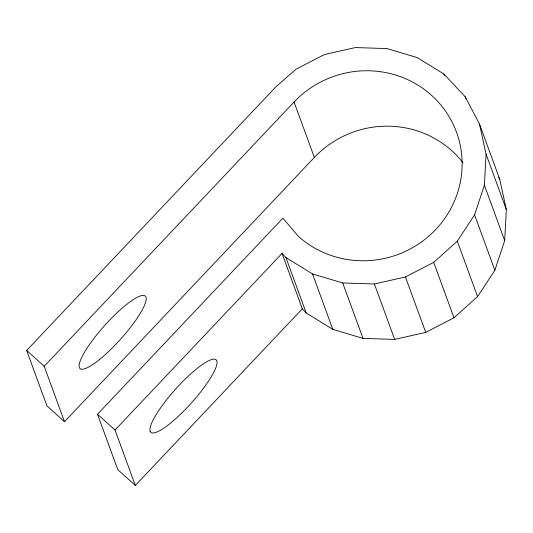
<?xml version="1.0" encoding="UTF-8"?>
<svg xmlns="http://www.w3.org/2000/svg" width="533" height="533" viewBox="0 0 533 533"><rect width="100%" height="100%" fill="white"/><g stroke="black" fill="none" stroke-linecap="round" stroke-linejoin="round"><path stroke-width="0.8" d="M282.037 253.408L302.318 308.827L135.322 485.443L115.041 430.018L282.037 253.408L285.928 257.559L312.538 273.942L342.712 282.956L374.399 283.989L405.433 276.96L433.709 262.356L457.294 241.169L474.583 214.846L484.397 185.178L486.069 154.184L479.48 123.982L465.082 96.626L443.856 73.987L417.252 57.604L387.078 48.59L355.391 47.557L324.35 54.586L296.075 69.19L276.5 86.213L26.65 350.461L46.931 405.88L64.5 421.69L314.35 157.442A97.579 94.681 -20.1 0 1 463.104 162.885M302.318 308.827L306.209 312.978L332.819 329.367L362.993 338.382L394.68 339.408L425.714 332.379L453.989 317.775L477.575 296.588L494.864 270.264L504.678 240.596L506.35 209.602L499.761 179.401L479.48 123.982M64.5 421.69L44.212 366.271L294.069 102.023A97.579 94.681 -20.1 0 1 431.523 95.307A97.579 94.681 -20.1 0 1 435.714 229.523A97.579 94.681 -20.1 0 1 298.267 236.239L282.91 218.164L97.512 414.241L117.793 469.66L135.322 485.443M26.65 350.461L44.212 366.271M97.512 414.241L115.041 430.018M498.628 177.242L499.761 179.401M465.082 96.626L465.942 98.971M486.069 154.184L506.35 209.602M443.856 73.987L444.429 75.546M484.397 185.178L504.678 240.596M474.583 214.846L494.864 270.264M457.294 241.169L477.575 296.588M433.709 262.356L453.989 317.775M405.433 276.96L425.714 332.379M374.399 283.989L394.68 339.408M294.069 102.023L314.35 157.442M342.712 282.956L362.993 338.382M312.538 273.942L332.819 329.367M285.928 257.559L306.209 312.978M150.166 431.304L150.04 430.871A48.789 10.5 -48 0 1 197.377 368.25A48.789 10.5 -48 0 1 203.32 388.497A48.789 10.5 -48 0 1 150.166 431.304M99.511 359.535A48.789 10.5 -48 0 0 145.969 297.088A48.789 10.5 -48 0 0 92.482 340.34A48.789 10.5 -48 0 0 99.511 359.535"/></g></svg>
